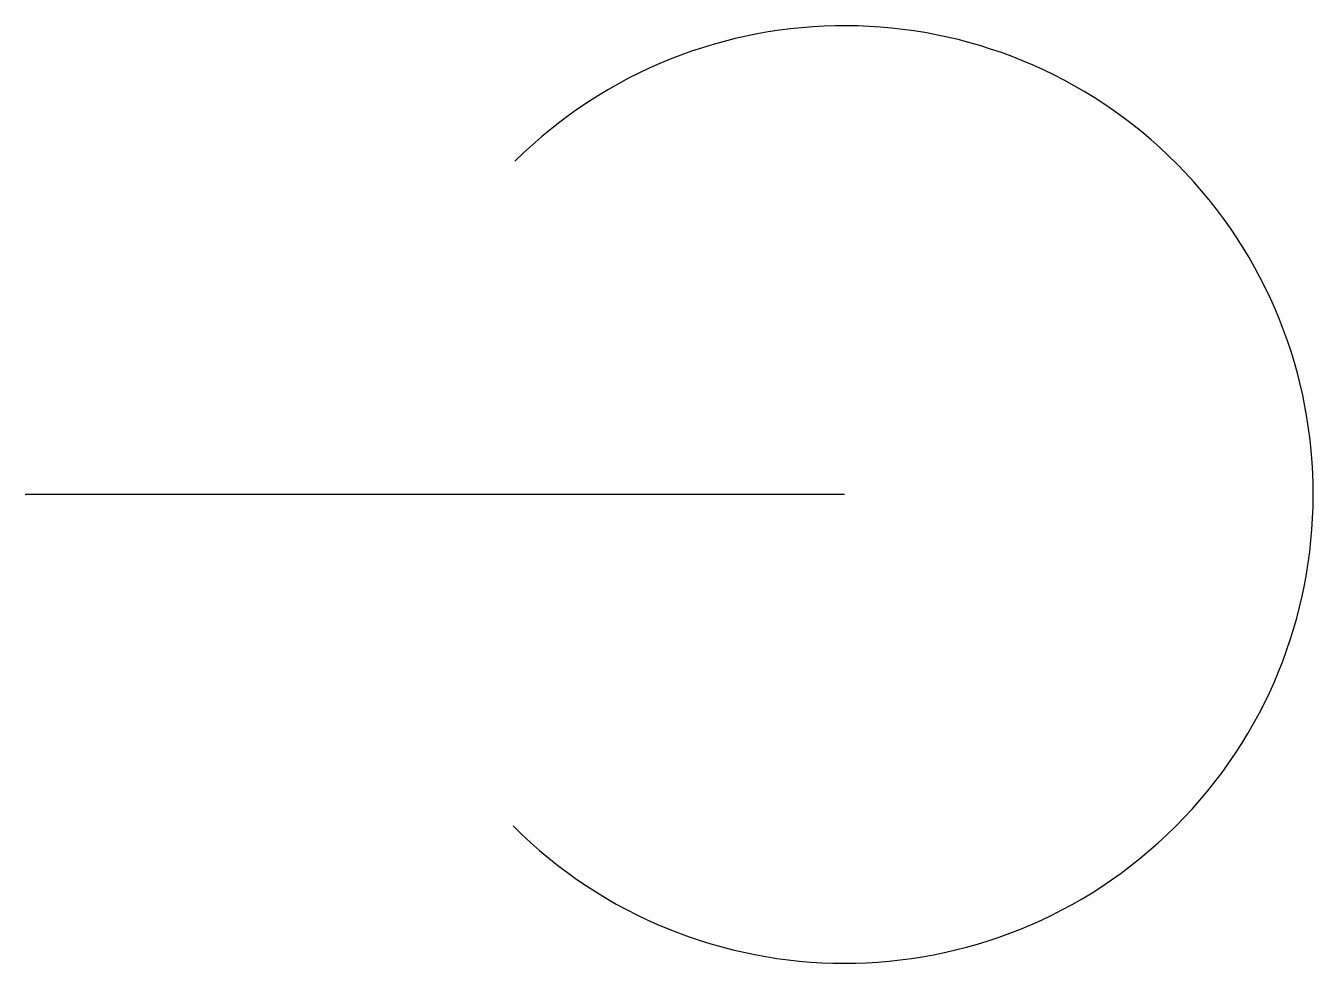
# Model space of a CAD drawing. Header units: inches. Extents: x -1.75 to 1, y -1 to 1.
import ezdxf

# ---------------------------------------------------------------- set-up
doc = ezdxf.new("R2010")
doc.units = ezdxf.units.IN
doc.header["$MEASUREMENT"] = 0

msp = doc.modelspace()

# ---------------------------------------------------------------- linework, layer by layer
msp.add_line((0, 0), (-1.7471, 0))
msp.add_arc((0, 0), 1, 225, 134.6966)
msp.add_point((-1.7471, 0))

doc.saveas('drawing.dxf')
